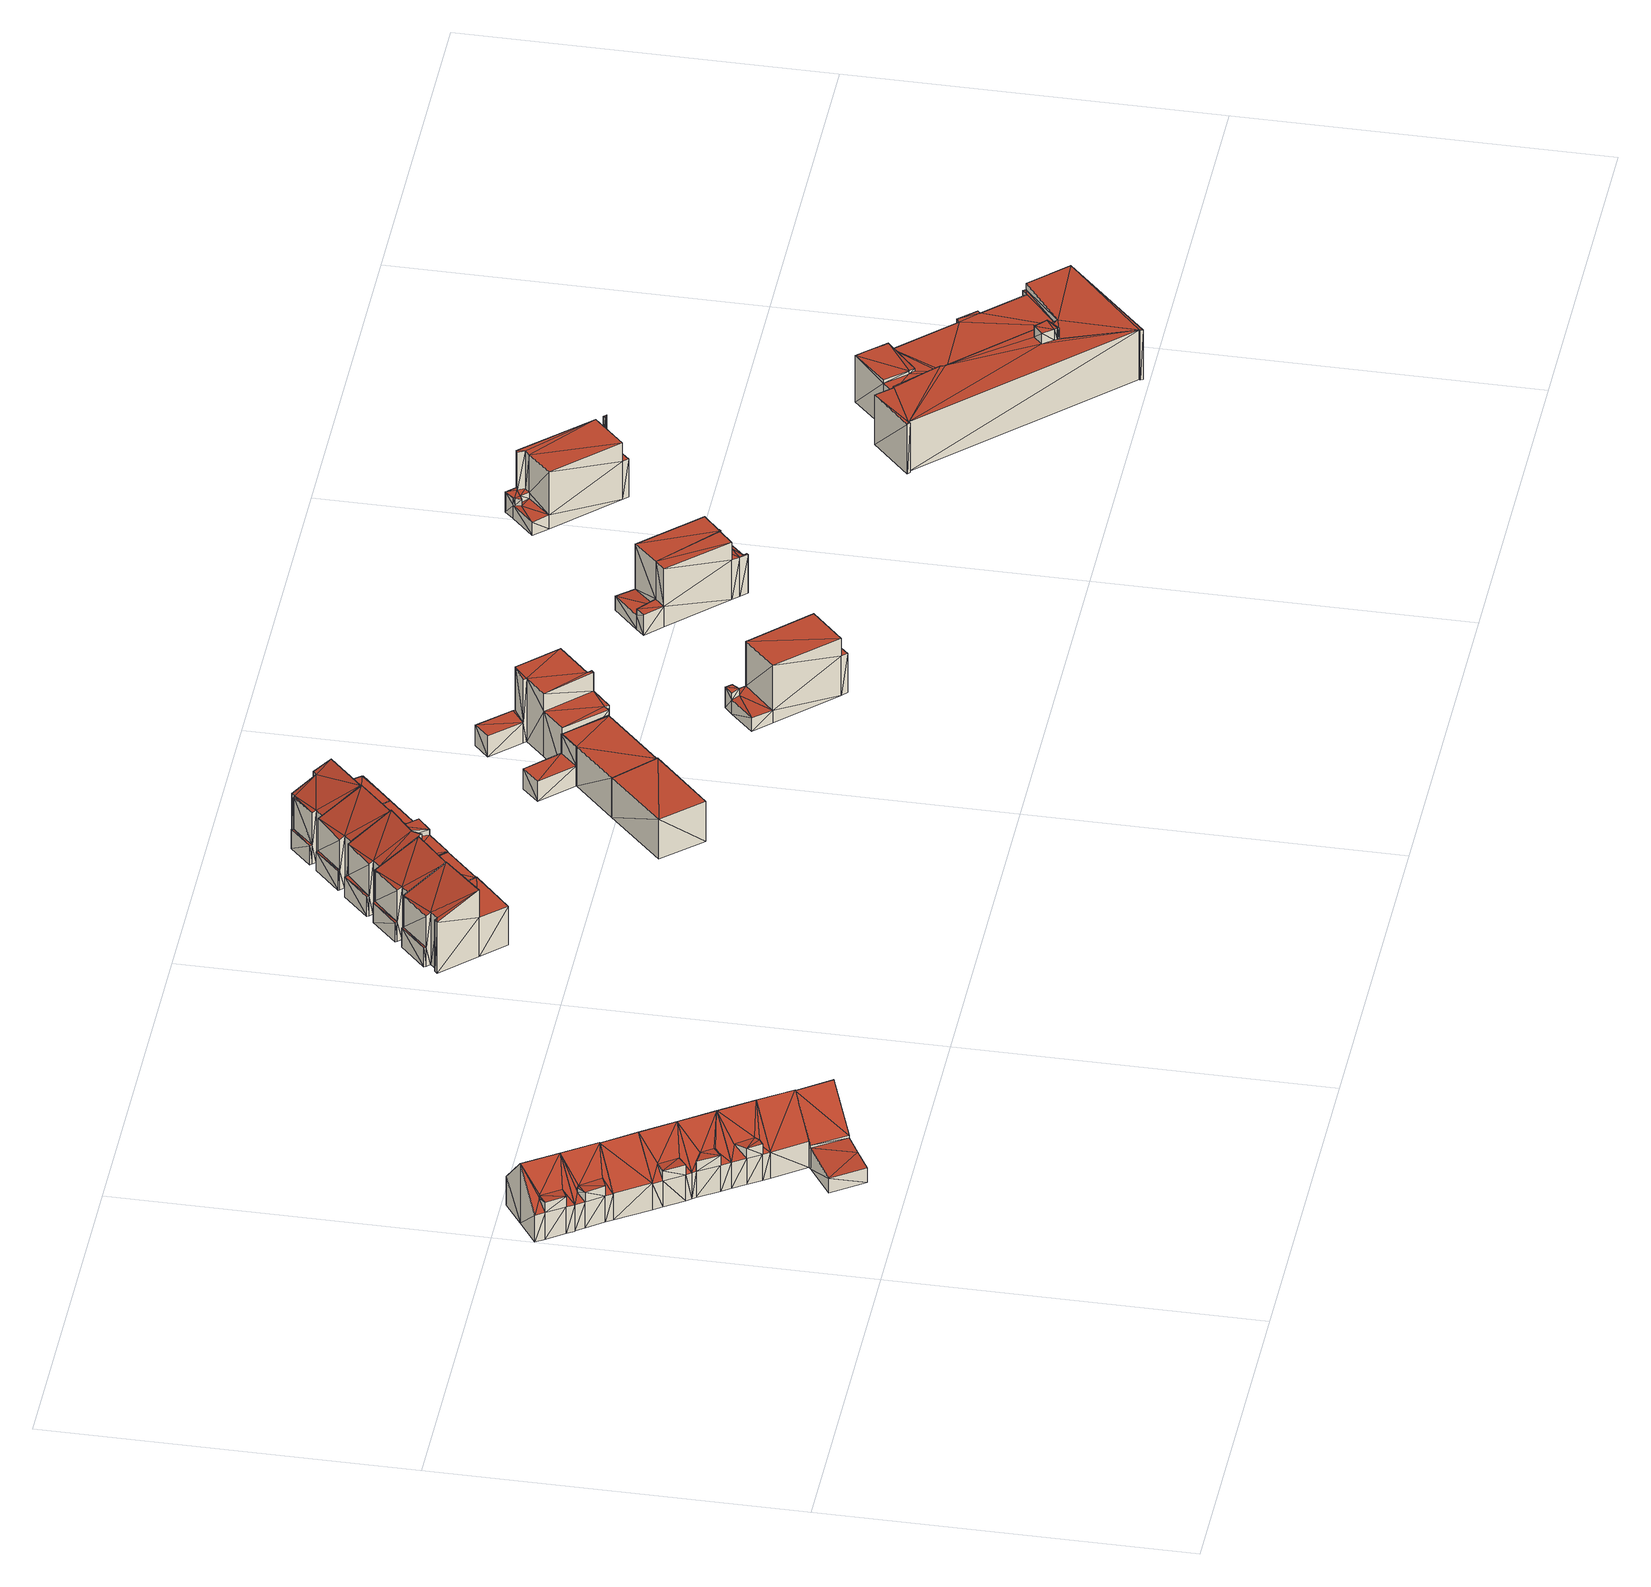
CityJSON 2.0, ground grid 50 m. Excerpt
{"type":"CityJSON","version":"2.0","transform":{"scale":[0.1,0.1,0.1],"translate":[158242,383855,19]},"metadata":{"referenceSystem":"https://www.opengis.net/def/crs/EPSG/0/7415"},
"CityObjects":{
"building1":{"type":"Building","attributes":{"oorspronkelijk_bouwjaar":1949,"status":"Pand in gebruik","geconstateerd":false,"h_maaiveld":19,"dak_type":"slanted","pw_datum":"2016-12-01","pw_actueel":"yes","pw_bron":"ahn3","reconstructie_methode":"tudelft3d-geoflow","versie_methode":"v21.03.1","kas_warenhuis":false,"ondergronds_type":"above ground","lod11_replace":false,"reconstruction_skipped":false,"obstacle_area (m^2)":"6.5994720458984375","available_area (m^2)":62.9,"has_solar_panel":"False"},"geometry":[{"type":"Solid","lod":"2.2","boundaries":[[[[0,1,2]],[[2,1,3]],[[4,5,3]],[[5,2,3]],[[6,7,5]],[[7,2,5]],[[8,2,7]],[[9,2,8]],[[10,11,12]],[[12,11,13]],[[7,13,8]],[[13,11,8]],[[14,0,2]],[[15,14,2]],[[16,1,14]],[[14,1,0]],[[17,9,11]],[[11,9,8]],[[18,16,19]],[[20,6,5]],[[21,20,5]],[[15,2,17]],[[17,2,9]],[[22,23,18]],[[18,23,16]],[[1,16,3]],[[16,23,3]],[[24,25,22]],[[22,25,23]],[[26,4,23]],[[23,4,3]],[[25,24,27]],[[12,13,28]],[[29,12,28]],[[11,10,30]],[[29,28,31]],[[13,7,20]],[[20,7,6]],[[21,5,26]],[[26,5,4]],[[19,27,18]],[[18,27,22]],[[22,27,24]],[[29,31,12]],[[12,30,10]],[[12,31,30]],[[21,26,25]],[[23,25,26]],[[15,27,19]],[[21,25,27]],[[14,19,16]],[[15,19,14]],[[21,27,15]],[[30,17,11]],[[21,30,31]],[[21,15,30]],[[30,15,17]],[[21,31,28]],[[21,28,20]],[[28,13,20]]]],"semantics":{"surfaces":[{"type":"GroundSurface"},{"type":"WallSurface"},{"type":"RoofSurface"}],"values":[[0,0,0,0,0,0,0,0,1,1,1,1,1,1,1,1,1,1,1,1,1,1,1,1,1,1,1,1,1,1,1,1,1,1,1,1,1,1,1,1,2,2,2,2,2,2,2,2,2,2,2,2,2,2,2,2,2,2,2,2]]}}]},
"building2":{"type":"Building","attributes":{"oorspronkelijk_bouwjaar":1949,"status":"Pand in gebruik","geconstateerd":false,"h_maaiveld":19.1,"dak_type":"slanted","pw_datum":"2016-12-01","pw_actueel":"yes","pw_bron":"ahn3","reconstructie_methode":"tudelft3d-geoflow","versie_methode":"v21.03.1","kas_warenhuis":false,"ondergronds_type":"above ground","lod11_replace":false,"reconstruction_skipped":false,"obstacle_area (m^2)":"5.835463523864746","available_area (m^2)":60.82,"has_solar_panel":"False"},"geometry":[{"type":"Solid","lod":"2.2","boundaries":[[[[32,33,34]],[[34,33,35]],[[36,37,35]],[[37,34,35]],[[38,39,37]],[[39,40,37]],[[40,34,37]],[[41,34,40]],[[42,41,43]],[[43,41,40]],[[17,38,37]],[[15,17,37]],[[44,45,46]],[[47,48,49]],[[49,48,50]],[[15,37,14]],[[14,37,36]],[[45,33,51]],[[51,33,32]],[[49,50,45]],[[44,49,45]],[[33,45,35]],[[45,50,35]],[[14,36,50]],[[50,36,35]],[[48,47,52]],[[53,43,54]],[[55,53,54]],[[39,54,40]],[[54,43,40]],[[51,32,34]],[[56,51,34]],[[54,39,17]],[[17,39,38]],[[55,54,57]],[[43,53,58]],[[56,34,42]],[[42,34,41]],[[56,15,52]],[[51,56,46]],[[48,15,14]],[[50,48,14]],[[52,15,48]],[[46,56,52]],[[45,51,46]],[[56,42,58]],[[15,56,57]],[[57,56,58]],[[58,42,43]],[[17,57,54]],[[15,57,17]],[[46,52,44]],[[44,52,49]],[[49,52,47]],[[58,53,57]],[[57,53,55]]]],"semantics":{"surfaces":[{"type":"GroundSurface"},{"type":"WallSurface"},{"type":"RoofSurface"}],"values":[[0,0,0,0,0,0,0,0,1,1,1,1,1,1,1,1,1,1,1,1,1,1,1,1,1,1,1,1,1,1,1,1,1,1,1,1,1,1,2,2,2,2,2,2,2,2,2,2,2,2,2,2,2,2,2,2]]}}]},
"building3":{"type":"Building","attributes":{"oorspronkelijk_bouwjaar":1949,"status":"Pand in gebruik","geconstateerd":false,"h_maaiveld":19.09,"dak_type":"slanted","pw_datum":"2016-12-01","pw_actueel":"yes","pw_bron":"ahn3","reconstructie_methode":"tudelft3d-geoflow","versie_methode":"v21.03.1","kas_warenhuis":false,"ondergronds_type":"above ground","lod11_replace":false,"reconstruction_skipped":false,"obstacle_area (m^2)":"2.729837417602539","available_area (m^2)":66.46,"has_solar_panel":"False"},"geometry":[{"type":"Solid","lod":"2.2","boundaries":[[[[59,32,34]],[[60,34,41]],[[61,59,34]],[[62,34,60]],[[61,34,62]],[[61,62,63]],[[64,32,65]],[[65,32,59]],[[66,60,42]],[[42,60,41]],[[67,68,69]],[[70,61,71]],[[71,61,63]],[[72,34,64]],[[64,34,32]],[[65,59,61]],[[70,65,61]],[[42,41,34]],[[72,42,34]],[[73,74,66]],[[75,73,66]],[[60,66,62]],[[66,74,62]],[[74,73,76]],[[71,63,74]],[[74,63,62]],[[75,66,68]],[[67,75,68]],[[70,72,65]],[[65,72,64]],[[75,67,69]],[[73,69,76]],[[73,75,69]],[[72,70,69]],[[74,76,71]],[[42,69,68]],[[71,76,70]],[[42,68,66]],[[72,69,42]],[[70,76,69]]]],"semantics":{"surfaces":[{"type":"GroundSurface"},{"type":"WallSurface"},{"type":"RoofSurface"}],"values":[[0,0,0,0,0,0,1,1,1,1,1,1,1,1,1,1,1,1,1,1,1,1,1,1,1,1,1,1,2,2,2,2,2,2,2,2,2,2,2,2]]}}]},
"building4":{"type":"Building","attributes":{"oorspronkelijk_bouwjaar":1949,"status":"Pand in gebruik","geconstateerd":false,"h_maaiveld":19.07,"dak_type":"slanted","pw_datum":"2016-12-01","pw_actueel":"yes","pw_bron":"ahn3","reconstructie_methode":"tudelft3d-geoflow","versie_methode":"v21.03.1","kas_warenhuis":false,"ondergronds_type":"above ground","lod11_replace":false,"reconstruction_skipped":false,"obstacle_area (m^2)":"5.9871110916137695","available_area (m^2)":62.33,"has_solar_panel":"False"},"geometry":[{"type":"Solid","lod":"2.2","boundaries":[[[[77,78,79]],[[61,80,59]],[[79,78,80]],[[79,80,61]],[[81,61,63]],[[79,61,81]],[[79,81,82]],[[79,82,83]],[[84,78,77]],[[85,84,77]],[[86,59,80]],[[87,86,80]],[[88,81,71]],[[71,81,63]],[[71,63,61]],[[70,71,61]],[[70,61,86]],[[86,61,59]],[[85,77,79]],[[89,85,79]],[[90,83,91]],[[91,83,82]],[[89,79,90]],[[90,79,83]],[[92,88,93]],[[94,92,93]],[[94,93,95]],[[95,93,91]],[[95,91,92]],[[92,91,88]],[[81,88,82]],[[88,91,82]],[[87,96,97]],[[96,87,84]],[[98,96,84]],[[78,87,80]],[[84,87,78]],[[98,84,99]],[[91,93,90]],[[89,93,70]],[[71,70,88]],[[70,93,88]],[[89,90,93]],[[92,94,95]],[[89,97,99]],[[87,97,86]],[[86,97,70]],[[85,99,84]],[[89,99,85]],[[70,97,89]],[[98,99,96]],[[96,99,97]]]],"semantics":{"surfaces":[{"type":"GroundSurface"},{"type":"WallSurface"},{"type":"RoofSurface"}],"values":[[0,0,0,0,0,0,0,0,1,1,1,1,1,1,1,1,1,1,1,1,1,1,1,1,1,1,1,1,1,1,1,1,1,1,1,1,1,1,2,2,2,2,2,2,2,2,2,2,2,2,2,2]]}}]},
"building5":{"type":"Building","attributes":{"oorspronkelijk_bouwjaar":1949,"status":"Pand in gebruik","geconstateerd":false,"h_maaiveld":19.09,"dak_type":"slanted","pw_datum":"2016-12-01","pw_actueel":"yes","pw_bron":"ahn3","reconstructie_methode":"tudelft3d-geoflow","versie_methode":"v21.03.1","kas_warenhuis":false,"ondergronds_type":"above ground","lod11_replace":false,"reconstruction_skipped":false,"obstacle_area (m^2)":"9.12391185760498","available_area (m^2)":60.1,"has_solar_panel":"False"},"geometry":[{"type":"Solid","lod":"2.2","boundaries":[[[[100,101,102]],[[79,103,77]],[[79,101,103]],[[102,101,79]],[[102,79,83]],[[102,83,104]],[[89,79,85]],[[85,79,77]],[[105,100,102]],[[106,105,102]],[[107,101,105]],[[105,101,100]],[[90,83,79]],[[89,90,79]],[[106,102,108]],[[108,102,104]],[[108,104,90]],[[90,104,83]],[[85,77,109]],[[109,77,103]],[[110,109,111]],[[111,109,107]],[[101,107,103]],[[107,109,103]],[[112,113,114]],[[109,110,115]],[[111,107,113]],[[112,111,113]],[[108,90,106]],[[106,90,89]],[[111,112,114]],[[110,111,115]],[[115,111,114]],[[113,105,106]],[[113,107,105]],[[113,106,114]],[[115,85,109]],[[106,89,115]],[[89,85,115]],[[106,115,114]]]],"semantics":{"surfaces":[{"type":"GroundSurface"},{"type":"WallSurface"},{"type":"RoofSurface"}],"values":[[0,0,0,0,0,0,1,1,1,1,1,1,1,1,1,1,1,1,1,1,1,1,1,1,1,1,1,1,2,2,2,2,2,2,2,2,2,2,2,2]]}}]},
"building6":{"type":"Building","attributes":{"oorspronkelijk_bouwjaar":1949,"status":"Pand in gebruik","geconstateerd":false,"h_maaiveld":19.11,"dak_type":"slanted","pw_datum":"2016-12-01","pw_actueel":"yes","pw_bron":"ahn3","reconstructie_methode":"tudelft3d-geoflow","versie_methode":"v21.03.1","kas_warenhuis":false,"ondergronds_type":"above ground","lod11_replace":false,"reconstruction_skipped":false,"obstacle_area (m^2)":"6.316720008850098","available_area (m^2)":62.94,"has_solar_panel":"False"},"geometry":[{"type":"Solid","lod":"2.2","boundaries":[[[[116,117,118]],[[102,119,100]],[[118,117,119]],[[118,119,102]],[[118,102,104]],[[118,104,120]],[[121,118,122]],[[122,118,120]],[[122,120,108]],[[108,120,104]],[[105,100,123]],[[123,100,119]],[[123,124,125]],[[106,102,105]],[[105,102,100]],[[126,117,127]],[[127,117,116]],[[128,129,130]],[[108,104,102]],[[106,108,102]],[[127,116,118]],[[121,127,118]],[[124,123,126]],[[131,124,126]],[[117,126,119]],[[126,123,119]],[[131,126,129]],[[128,131,129]],[[121,122,106]],[[106,122,108]],[[129,121,130]],[[126,127,129]],[[125,130,106]],[[125,106,105]],[[123,125,105]],[[130,121,106]],[[129,127,121]],[[131,128,124]],[[124,130,125]],[[124,128,130]]]],"semantics":{"surfaces":[{"type":"GroundSurface"},{"type":"WallSurface"},{"type":"RoofSurface"}],"values":[[0,0,0,0,0,0,1,1,1,1,1,1,1,1,1,1,1,1,1,1,1,1,1,1,1,1,1,1,2,2,2,2,2,2,2,2,2,2,2,2]]}}]},
"building7":{"type":"Building","attributes":{"oorspronkelijk_bouwjaar":1945,"status":"Pand in gebruik","geconstateerd":false,"h_maaiveld":19.15,"dak_type":"slanted","pw_datum":"2016-12-01","pw_actueel":"yes","pw_bron":"ahn3","reconstructie_methode":"tudelft3d-geoflow","versie_methode":"v21.03.1","kas_warenhuis":false,"ondergronds_type":"above ground","lod11_replace":false,"reconstruction_skipped":false,"obstacle_area (m^2)":"12.104899406433105","available_area (m^2)":92.22,"has_solar_panel":"False"},"geometry":[{"type":"Solid","lod":"2.2","boundaries":[[[[132,133,134]],[[132,135,133]],[[132,134,136]],[[134,137,136]],[[138,139,140]],[[137,139,138]],[[137,138,136]],[[141,135,132]],[[142,141,132]],[[143,139,137]],[[144,143,137]],[[145,138,146]],[[146,138,140]],[[144,137,147]],[[147,137,148]],[[148,137,134]],[[146,140,143]],[[143,140,139]],[[149,133,135]],[[141,149,135]],[[150,151,138]],[[145,150,138]],[[138,151,136]],[[142,132,136]],[[151,142,136]],[[147,148,151]],[[150,147,151]],[[148,134,149]],[[149,134,133]],[[151,148,142]],[[142,149,141]],[[142,148,149]],[[146,143,144]],[[145,146,144]],[[145,144,150]],[[150,144,147]]]],"semantics":{"surfaces":[{"type":"GroundSurface"},{"type":"WallSurface"},{"type":"RoofSurface"}],"values":[[0,0,0,0,0,0,0,1,1,1,1,1,1,1,1,1,1,1,1,1,1,1,1,1,1,1,1,1,1,2,2,2,2,2,2,2]]}}]},
"building8":{"type":"Building","attributes":{"oorspronkelijk_bouwjaar":1949,"status":"Pand in gebruik","geconstateerd":false,"h_maaiveld":19.13,"dak_type":"slanted","pw_datum":"2016-12-01","pw_actueel":"yes","pw_bron":"ahn3","reconstructie_methode":"tudelft3d-geoflow","versie_methode":"v21.03.1","kas_warenhuis":false,"ondergronds_type":"above ground","lod11_replace":false,"reconstruction_skipped":false,"obstacle_area (m^2)":"4.441909313201904","available_area (m^2)":67.09,"has_solar_panel":"False"},"geometry":[{"type":"Solid","lod":"2.2","boundaries":[[[[118,120,139]],[[116,118,137]],[[137,118,139]],[[116,137,152]],[[153,137,143]],[[143,137,139]],[[127,116,152]],[[154,127,152]],[[143,139,120]],[[122,143,120]],[[121,118,127]],[[127,118,116]],[[154,152,137]],[[153,154,137]],[[122,120,118]],[[121,122,118]],[[154,153,127]],[[127,153,121]],[[143,122,153]],[[153,122,121]]]],"semantics":{"surfaces":[{"type":"GroundSurface"},{"type":"WallSurface"},{"type":"RoofSurface"}],"values":[[0,0,0,0,1,1,1,1,1,1,1,1,1,1,1,1,2,2,2,2]]}}]},
"building9":{"type":"Building","attributes":{"oorspronkelijk_bouwjaar":2009,"status":"Pand in gebruik","geconstateerd":false,"h_maaiveld":19.17,"dak_type":"slanted","pw_datum":"2016-12-01","pw_actueel":"yes","pw_bron":"ahn3","reconstructie_methode":"tudelft3d-geoflow","versie_methode":"v21.03.1","kas_warenhuis":false,"ondergronds_type":"above ground","lod11_replace":false,"reconstruction_skipped":false,"obstacle_area (m^2)":"14.635159492492676","available_area (m^2)":68.86,"has_solar_panel":"False"},"geometry":[{"type":"Solid","lod":"2.2","boundaries":[[[[155,156,157]],[[158,156,159]],[[160,159,161]],[[162,163,158]],[[159,156,161]],[[164,163,162]],[[165,163,164]],[[163,166,158]],[[157,156,166]],[[166,156,158]],[[167,168,169]],[[169,168,158]],[[158,168,162]],[[169,158,170]],[[170,158,159]],[[170,159,171]],[[171,159,160]],[[172,156,173]],[[173,156,155]],[[174,157,166]],[[175,174,166]],[[176,165,164]],[[177,176,164]],[[173,155,157]],[[174,173,157]],[[177,164,162]],[[168,177,162]],[[172,161,156]],[[178,179,172]],[[172,179,161]],[[180,175,181]],[[181,175,182]],[[163,182,166]],[[182,175,166]],[[178,172,180]],[[180,172,175]],[[171,160,179]],[[179,160,161]],[[181,182,167]],[[167,182,168]],[[182,163,176]],[[176,163,165]],[[173,174,172]],[[172,174,175]],[[178,180,169]],[[179,178,170]],[[167,169,181]],[[169,180,181]],[[179,170,171]],[[170,178,169]],[[182,176,177]],[[168,182,177]]]],"semantics":{"surfaces":[{"type":"GroundSurface"},{"type":"WallSurface"},{"type":"RoofSurface"}],"values":[[0,0,0,0,0,0,0,0,0,0,1,1,1,1,1,1,1,1,1,1,1,1,1,1,1,1,1,1,1,1,1,1,1,1,1,1,1,1,1,1,1,1,2,2,2,2,2,2,2,2,2,2]]}}]},
"building10":{"type":"Building","attributes":{"oorspronkelijk_bouwjaar":2009,"status":"Pand in gebruik","geconstateerd":false,"h_maaiveld":19.06,"dak_type":"slanted","pw_datum":"2016-12-01","pw_actueel":"yes","pw_bron":"ahn3","reconstructie_methode":"tudelft3d-geoflow","versie_methode":"v21.03.1","kas_warenhuis":false,"ondergronds_type":"above ground","lod11_replace":false,"reconstruction_skipped":false,"obstacle_area (m^2)":"25.309839248657227","available_area (m^2)":50.65,"has_solar_panel":"False"},"geometry":[{"type":"Solid","lod":"2.2","boundaries":[[[[183,184,185]],[[186,187,188]],[[189,187,185]],[[184,189,185]],[[189,190,187]],[[190,188,187]],[[191,192,190]],[[192,188,190]],[[193,194,195]],[[195,194,187]],[[187,194,185]],[[196,183,185]],[[194,196,185]],[[197,189,198]],[[198,189,184]],[[199,191,190]],[[200,199,190]],[[175,188,201]],[[201,188,192]],[[175,186,188]],[[202,203,175]],[[175,203,186]],[[204,200,205]],[[205,200,197]],[[189,197,190]],[[197,200,190]],[[195,187,203]],[[203,187,186]],[[201,192,191]],[[199,201,191]],[[198,184,196]],[[196,184,183]],[[205,197,193]],[[193,197,194]],[[202,175,200]],[[204,202,200]],[[201,199,200]],[[175,201,200]],[[194,197,198]],[[196,194,198]],[[202,204,195]],[[203,202,195]],[[193,195,205]],[[195,204,205]]]],"semantics":{"surfaces":[{"type":"GroundSurface"},{"type":"WallSurface"},{"type":"RoofSurface"}],"values":[[0,0,0,0,0,0,0,0,1,1,1,1,1,1,1,1,1,1,1,1,1,1,1,1,1,1,1,1,1,1,1,1,1,1,1,1,2,2,2,2,2,2,2,2]]}}]},
"building11":{"type":"Building","attributes":{"oorspronkelijk_bouwjaar":2009,"status":"Pand in gebruik","geconstateerd":false,"h_maaiveld":19.07,"dak_type":"slanted","pw_datum":"2016-12-01","pw_actueel":"yes","pw_bron":"ahn3","reconstructie_methode":"tudelft3d-geoflow","versie_methode":"v21.03.1","kas_warenhuis":false,"ondergronds_type":"above ground","lod11_replace":false,"reconstruction_skipped":false,"obstacle_area (m^2)":"18.779197692871094","available_area (m^2)":57.18,"has_solar_panel":"False"},"geometry":[{"type":"Solid","lod":"2.2","boundaries":[[[[206,207,208]],[[209,210,211]],[[207,210,208]],[[206,208,212]],[[207,213,210]],[[213,211,210]],[[214,211,213]],[[215,216,214]],[[216,211,214]],[[191,211,216]],[[217,218,219]],[[219,218,210]],[[210,218,208]],[[220,211,221]],[[221,211,191]],[[222,206,212]],[[223,222,212]],[[224,225,226]],[[226,225,215]],[[215,225,216]],[[227,215,214]],[[228,226,227]],[[227,226,215]],[[220,209,211]],[[229,230,220]],[[220,230,209]],[[231,232,233]],[[233,232,234]],[[207,234,213]],[[234,232,213]],[[229,220,235]],[[235,220,236]],[[221,191,225]],[[225,191,216]],[[219,210,230]],[[230,210,209]],[[235,236,232]],[[231,235,232]],[[237,238,224]],[[224,238,225]],[[223,212,208]],[[218,223,208]],[[233,234,217]],[[217,234,218]],[[234,207,222]],[[222,207,206]],[[228,227,237]],[[237,227,238]],[[227,214,213]],[[232,227,213]],[[236,220,221]],[[232,236,238]],[[225,236,221]],[[232,238,227]],[[238,236,225]],[[226,228,224]],[[224,228,237]],[[229,235,230]],[[233,219,231]],[[233,217,219]],[[219,230,235]],[[231,219,235]],[[218,234,222]],[[223,218,222]]]],"semantics":{"surfaces":[{"type":"GroundSurface"},{"type":"WallSurface"},{"type":"RoofSurface"}],"values":[[0,0,0,0,0,0,0,0,0,0,1,1,1,1,1,1,1,1,1,1,1,1,1,1,1,1,1,1,1,1,1,1,1,1,1,1,1,1,1,1,1,1,1,1,1,1,1,1,1,1,2,2,2,2,2,2,2,2,2,2,2,2,2,2]]}}]},
"building12":{"type":"Building","attributes":{"oorspronkelijk_bouwjaar":2009,"status":"Pand in gebruik","geconstateerd":false,"h_maaiveld":19.16,"dak_type":"slanted","pw_datum":"2016-12-01","pw_actueel":"yes","pw_bron":"ahn3","reconstructie_methode":"tudelft3d-geoflow","versie_methode":"v21.03.1","kas_warenhuis":false,"ondergronds_type":"above ground","lod11_replace":false,"reconstruction_skipped":false,"obstacle_area (m^2)":"20.30919647216797","available_area (m^2)":55.58,"has_solar_panel":"False"},"geometry":[{"type":"Solid","lod":"2.2","boundaries":[[[[239,240,241]],[[242,243,244]],[[240,243,241]],[[239,241,245]],[[240,246,243]],[[246,244,243]],[[247,248,246]],[[248,244,246]],[[249,250,251]],[[251,250,243]],[[243,250,241]],[[251,243,252]],[[252,243,242]],[[253,245,241]],[[250,253,241]],[[254,244,255]],[[255,244,248]],[[256,247,246]],[[257,256,246]],[[258,239,245]],[[253,258,245]],[[259,240,258]],[[258,240,239]],[[260,259,249]],[[249,259,250]],[[255,248,247]],[[256,255,247]],[[254,242,244]],[[261,252,254]],[[254,252,242]],[[261,254,257]],[[262,261,257]],[[262,257,260]],[[260,257,259]],[[240,259,246]],[[259,257,246]],[[255,256,257]],[[254,255,257]],[[250,259,258]],[[253,250,258]],[[261,262,251]],[[252,261,251]],[[249,251,260]],[[251,262,260]]]],"semantics":{"surfaces":[{"type":"GroundSurface"},{"type":"WallSurface"},{"type":"RoofSurface"}],"values":[[0,0,0,0,0,0,0,0,1,1,1,1,1,1,1,1,1,1,1,1,1,1,1,1,1,1,1,1,1,1,1,1,1,1,1,1,2,2,2,2,2,2,2,2]]}}]},
"building13":{"type":"Building","attributes":{"oorspronkelijk_bouwjaar":2009,"status":"Pand in gebruik","geconstateerd":false,"h_maaiveld":19.14,"dak_type":"multiple horizontal","pw_datum":"2016-12-01","pw_actueel":"yes","pw_bron":"ahn3","reconstructie_methode":"tudelft3d-geoflow","versie_methode":"v21.03.1","kas_warenhuis":false,"ondergronds_type":"above ground","lod11_replace":false,"reconstruction_skipped":false,"obstacle_area (m^2)":"17.016345977783203","available_area (m^2)":58.44,"has_solar_panel":"False"},"geometry":[{"type":"Solid","lod":"2.2","boundaries":[[[[263,264,265]],[[265,264,266]],[[267,263,268]],[[268,263,265]],[[269,266,264]],[[270,269,264]],[[268,265,266]],[[269,268,266]],[[270,264,267]],[[267,264,263]],[[270,267,268]],[[269,270,268]]]],"semantics":{"surfaces":[{"type":"GroundSurface"},{"type":"WallSurface"},{"type":"RoofSurface"}],"values":[[0,0,1,1,1,1,1,1,1,1,2,2]]}}]},
"building14":{"type":"Building","attributes":{"oorspronkelijk_bouwjaar":2009,"status":"Pand in gebruik","geconstateerd":false,"h_maaiveld":19.21,"dak_type":"slanted","pw_datum":"2016-12-01","pw_actueel":"yes","pw_bron":"ahn3","reconstructie_methode":"tudelft3d-geoflow","versie_methode":"v21.03.1","kas_warenhuis":false,"ondergronds_type":"above ground","lod11_replace":false,"reconstruction_skipped":false,"obstacle_area (m^2)":"22.063344955444336","available_area (m^2)":66.34,"has_solar_panel":"False"},"geometry":[{"type":"Solid","lod":"2.2","boundaries":[[[[271,272,273]],[[274,275,276]],[[277,278,279]],[[273,280,281]],[[271,273,281]],[[281,280,275]],[[280,282,275]],[[283,282,280]],[[282,276,275]],[[284,278,277]],[[277,279,282]],[[279,285,282]],[[285,276,282]],[[286,247,285]],[[247,276,285]],[[287,286,285]],[[288,287,285]],[[289,285,279]],[[290,288,289]],[[289,288,285]],[[291,280,292]],[[293,291,292]],[[292,280,273]],[[294,272,295]],[[295,272,271]],[[296,297,298]],[[298,297,275]],[[275,297,281]],[[299,274,276]],[[300,301,299]],[[299,301,274]],[[298,275,301]],[[301,275,274]],[[302,283,280]],[[291,302,280]],[[303,282,302]],[[302,282,283]],[[304,305,303]],[[303,305,282]],[[282,305,277]],[[306,284,277]],[[305,306,277]],[[289,279,278]],[[307,289,278]],[[307,278,284]],[[306,307,284]],[[299,276,256]],[[256,276,247]],[[308,309,304]],[[304,309,305]],[[305,309,310]],[[295,271,281]],[[297,295,281]],[[292,273,294]],[[294,273,272]],[[293,292,297]],[[296,293,297]],[[300,299,309]],[[308,300,309]],[[256,247,286]],[[287,256,286]],[[290,289,310]],[[309,290,310]],[[303,308,304]],[[291,303,302]],[[303,300,308]],[[296,298,291]],[[296,291,293]],[[301,300,298]],[[298,300,303]],[[291,298,303]],[[290,309,288]],[[288,299,256]],[[288,309,299]],[[288,256,287]],[[310,306,305]],[[289,307,310]],[[310,307,306]],[[297,292,295]],[[295,292,294]]]],"semantics":{"surfaces":[{"type":"GroundSurface"},{"type":"WallSurface"},{"type":"RoofSurface"}],"values":[[0,0,0,0,0,0,0,0,0,0,0,0,0,0,0,1,1,1,1,1,1,1,1,1,1,1,1,1,1,1,1,1,1,1,1,1,1,1,1,1,1,1,1,1,1,1,1,1,1,1,1,1,1,1,1,1,1,1,1,1,1,1,1,2,2,2,2,2,2,2,2,2,2,2,2,2,2,2,2,2]]}}]},
"building15":{"type":"Building","attributes":{"oorspronkelijk_bouwjaar":2009,"status":"Pand in gebruik","geconstateerd":false,"h_maaiveld":19.12,"dak_type":"multiple horizontal","pw_datum":"2016-12-01","pw_actueel":"yes","pw_bron":"ahn3","reconstructie_methode":"tudelft3d-geoflow","versie_methode":"v21.03.1","kas_warenhuis":false,"ondergronds_type":"above ground","lod11_replace":false,"reconstruction_skipped":false,"obstacle_area (m^2)":"10.491296768188477","available_area (m^2)":89.83,"has_solar_panel":"False"},"geometry":[{"type":"Solid","lod":"2.2","boundaries":[[[[311,264,312]],[[311,312,263]],[[313,314,315]],[[311,263,314]],[[313,316,317]],[[318,319,320]],[[319,315,320]],[[313,315,319]],[[313,317,321]],[[322,323,324]],[[325,311,326]],[[313,321,314]],[[321,324,314]],[[322,324,321]],[[326,311,314]],[[324,326,314]],[[325,327,311]],[[328,311,329]],[[329,311,327]],[[329,327,330]],[[330,327,325]],[[330,325,326]],[[331,330,326]],[[331,326,332]],[[332,326,324]],[[332,324,333]],[[333,324,323]],[[333,323,334]],[[334,323,322]],[[334,322,321]],[[335,334,321]],[[335,321,336]],[[336,321,317]],[[337,313,338]],[[339,337,338]],[[338,313,319]],[[340,341,342]],[[342,341,314]],[[314,341,315]],[[343,312,344]],[[344,312,264]],[[345,318,320]],[[346,345,320]],[[342,314,267]],[[267,314,263]],[[344,264,328]],[[328,264,311]],[[343,263,312]],[[347,267,343]],[[343,267,263]],[[347,343,348]],[[348,343,336]],[[349,316,337]],[[337,316,313]],[[346,320,341]],[[341,320,315]],[[338,319,318]],[[345,338,318]],[[339,338,341]],[[340,339,341]],[[348,336,349]],[[349,336,316]],[[316,336,317]],[[331,343,328]],[[330,328,329]],[[328,343,344]],[[332,336,331]],[[334,332,333]],[[331,336,343]],[[330,331,328]],[[332,335,336]],[[335,332,334]],[[338,345,346]],[[341,338,346]],[[347,348,342]],[[337,348,349]],[[337,340,342]],[[339,340,337]],[[342,267,347]],[[342,348,337]]]],"semantics":{"surfaces":[{"type":"GroundSurface"},{"type":"WallSurface"},{"type":"RoofSurface"}],"values":[[0,0,0,0,0,0,0,0,0,0,0,0,0,0,0,0,0,1,1,1,1,1,1,1,1,1,1,1,1,1,1,1,1,1,1,1,1,1,1,1,1,1,1,1,1,1,1,1,1,1,1,1,1,1,1,1,1,1,1,1,1,1,1,2,2,2,2,2,2,2,2,2,2,2,2,2,2,2,2,2]]}}]},
"building16":{"type":"Building","attributes":{"oorspronkelijk_bouwjaar":2009,"status":"Pand in gebruik","geconstateerd":false,"h_maaiveld":19.12,"dak_type":"multiple horizontal","pw_datum":"2016-12-01","pw_actueel":"yes","pw_bron":"ahn3","reconstructie_methode":"tudelft3d-geoflow","versie_methode":"v21.03.1","kas_warenhuis":false,"ondergronds_type":"above ground","lod11_replace":false,"reconstruction_skipped":false,"obstacle_area (m^2)":"27.160869598388672","available_area (m^2)":69.81,"has_solar_panel":"False"},"geometry":[{"type":"Solid","lod":"2.2","boundaries":[[[[350,351,352]],[[353,354,355]],[[352,351,354]],[[356,357,358]],[[353,355,359]],[[352,354,353]],[[360,356,358]],[[357,361,358]],[[356,313,362]],[[316,313,356]],[[356,362,357]],[[353,359,357]],[[362,353,357]],[[363,364,365]],[[365,364,353]],[[353,364,352]],[[366,360,367]],[[367,360,358]],[[368,361,369]],[[369,361,357]],[[369,357,359]],[[370,369,359]],[[371,367,368]],[[368,367,361]],[[361,367,358]],[[372,313,373]],[[373,313,316]],[[374,375,367]],[[371,374,367]],[[376,350,364]],[[364,350,352]],[[377,355,354]],[[378,377,354]],[[379,356,366]],[[366,356,360]],[[370,359,377]],[[380,370,377]],[[377,359,355]],[[381,351,350]],[[376,381,350]],[[378,354,351]],[[381,378,351]],[[375,362,313]],[[372,375,313]],[[380,377,364]],[[363,380,364]],[[373,316,379]],[[379,316,356]],[[365,353,375]],[[374,365,375]],[[375,353,362]],[[369,371,368]],[[365,369,370]],[[365,374,369]],[[369,374,371]],[[365,370,380]],[[365,380,363]],[[364,377,378]],[[376,364,381]],[[381,364,378]],[[372,373,379]],[[367,379,366]],[[375,372,379]],[[375,379,367]]]],"semantics":{"surfaces":[{"type":"GroundSurface"},{"type":"WallSurface"},{"type":"RoofSurface"}],"values":[[0,0,0,0,0,0,0,0,0,0,0,0,0,1,1,1,1,1,1,1,1,1,1,1,1,1,1,1,1,1,1,1,1,1,1,1,1,1,1,1,1,1,1,1,1,1,1,1,1,1,1,2,2,2,2,2,2,2,2,2,2,2,2,2]]}}]},
"building17":{"type":"Building","attributes":{"oorspronkelijk_bouwjaar":2010,"status":"Pand in gebruik","geconstateerd":false,"h_maaiveld":19.12,"dak_type":"multiple horizontal","pw_datum":"2016-12-01","pw_actueel":"yes","pw_bron":"ahn3","reconstructie_methode":"tudelft3d-geoflow","versie_methode":"v21.03.1","kas_warenhuis":false,"ondergronds_type":"above ground","lod11_replace":false,"reconstruction_skipped":false,"obstacle_area (m^2)":"9.915580749511719","available_area (m^2)":80.82,"has_solar_panel":"False"},"geometry":[{"type":"Solid","lod":"2.2","boundaries":[[[[382,383,384]],[[385,383,386]],[[386,383,387]],[[384,383,385]],[[388,385,389]],[[390,391,392]],[[393,394,391]],[[388,389,394]],[[391,389,392]],[[384,385,388]],[[394,389,391]],[[388,394,395]],[[396,393,397]],[[397,393,391]],[[398,399,400]],[[400,399,401]],[[385,401,389]],[[401,399,389]],[[401,385,386]],[[402,401,386]],[[403,402,404]],[[404,402,387]],[[387,402,386]],[[405,388,406]],[[406,388,395]],[[406,395,407]],[[407,395,394]],[[407,394,396]],[[396,394,393]],[[397,391,408]],[[408,391,390]],[[409,392,389]],[[399,409,389]],[[408,390,409]],[[409,390,392]],[[410,382,411]],[[411,382,384]],[[412,413,414]],[[414,413,415]],[[413,383,410]],[[410,383,382]],[[416,411,405]],[[417,416,405]],[[388,411,384]],[[405,411,388]],[[404,387,413]],[[412,404,413]],[[413,387,383]],[[400,401,416]],[[416,401,411]],[[417,405,398]],[[398,405,399]],[[414,415,402]],[[403,414,402]],[[399,405,407]],[[406,407,405]],[[399,407,397]],[[397,407,396]],[[409,397,408]],[[399,397,409]],[[416,417,400]],[[400,417,398]],[[415,401,402]],[[410,415,413]],[[410,411,415]],[[415,411,401]],[[414,403,404]],[[412,414,404]]]],"semantics":{"surfaces":[{"type":"GroundSurface"},{"type":"WallSurface"},{"type":"RoofSurface"}],"values":[[0,0,0,0,0,0,0,0,0,0,0,0,1,1,1,1,1,1,1,1,1,1,1,1,1,1,1,1,1,1,1,1,1,1,1,1,1,1,1,1,1,1,1,1,1,1,1,1,1,1,1,1,1,1,2,2,2,2,2,2,2,2,2,2,2,2,2,2]]}}]},
"building18":{"type":"Building","attributes":{"oorspronkelijk_bouwjaar":2010,"status":"Pand in gebruik","geconstateerd":false,"h_maaiveld":19.12,"dak_type":"multiple horizontal","pw_datum":"2016-12-01","pw_actueel":"yes","pw_bron":"ahn3","reconstructie_methode":"tudelft3d-geoflow","versie_methode":"v21.03.1","kas_warenhuis":false,"ondergronds_type":"above ground","lod11_replace":false,"reconstruction_skipped":false,"obstacle_area (m^2)":"9.366157531738281","available_area (m^2)":88.43,"has_solar_panel":"False"},"geometry":[{"type":"Solid","lod":"2.2","boundaries":[[[[418,419,420]],[[421,418,420]],[[419,422,420]],[[418,423,419]],[[422,419,424]],[[425,424,426]],[[424,427,426]],[[426,428,429]],[[427,428,426]],[[422,424,425]],[[425,430,431]],[[422,425,432]],[[432,425,431]],[[432,431,433]],[[431,434,433]],[[435,433,436]],[[436,433,434]],[[436,434,431]],[[437,436,431]],[[438,426,439]],[[439,426,429]],[[439,429,440]],[[440,429,428]],[[441,427,424]],[[442,441,424]],[[440,428,427]],[[441,440,427]],[[443,444,445]],[[445,444,421]],[[421,444,418]],[[446,447,448]],[[449,450,446]],[[446,450,447]],[[451,452,453]],[[453,452,442]],[[454,423,418]],[[444,454,418]],[[455,425,438]],[[438,425,426]],[[437,431,456]],[[456,431,430]],[[447,419,423]],[[454,447,423]],[[457,458,459]],[[459,458,460]],[[459,460,451]],[[451,460,452]],[[453,442,450]],[[450,442,447]],[[419,447,424]],[[447,442,424]],[[446,448,444]],[[443,446,444]],[[461,432,435]],[[435,432,433]],[[456,430,425]],[[455,456,425]],[[445,421,462]],[[462,421,420]],[[463,422,461]],[[461,422,432]],[[464,463,457]],[[457,463,458]],[[465,462,463]],[[464,465,463]],[[422,462,420]],[[463,462,422]],[[449,446,462]],[[465,449,462]],[[446,443,462]],[[462,443,445]],[[441,442,438]],[[456,455,437]],[[452,455,438]],[[437,435,436]],[[440,438,439]],[[441,438,440]],[[442,452,438]],[[452,460,455]],[[460,458,455]],[[458,463,461]],[[458,461,455]],[[461,437,455]],[[435,437,461]],[[451,450,449]],[[451,453,450]],[[451,449,457]],[[449,465,464]],[[449,464,457]],[[451,457,459]],[[444,448,454]],[[454,448,447]]]],"semantics":{"surfaces":[{"type":"GroundSurface"},{"type":"WallSurface"},{"type":"RoofSurface"}],"values":[[0,0,0,0,0,0,0,0,0,0,0,0,0,0,0,1,1,1,1,1,1,1,1,1,1,1,1,1,1,1,1,1,1,1,1,1,1,1,1,1,1,1,1,1,1,1,1,1,1,1,1,1,1,1,1,1,1,1,1,1,1,1,1,1,1,1,1,1,1,2,2,2,2,2,2,2,2,2,2,2,2,2,2,2,2,2,2,2,2,2,2,2]]}}]},
"building19":{"type":"Building","attributes":{"oorspronkelijk_bouwjaar":2010,"status":"Pand in gebruik","geconstateerd":false,"h_maaiveld":19.15,"dak_type":"multiple horizontal","pw_datum":"2016-12-01","pw_actueel":"yes","pw_bron":"ahn3","reconstructie_methode":"tudelft3d-geoflow","versie_methode":"v21.03.1","kas_warenhuis":false,"ondergronds_type":"above ground","lod11_replace":false,"reconstruction_skipped":false,"obstacle_area (m^2)":"10.371376037597656","available_area (m^2)":80.19,"has_solar_panel":"False"},"geometry":[{"type":"Solid","lod":"2.2","boundaries":[[[[466,467,468]],[[469,470,471]],[[472,470,473]],[[472,471,470]],[[474,471,472]],[[475,467,466]],[[468,476,474]],[[466,468,474]],[[476,477,478]],[[478,479,474]],[[476,478,474]],[[479,471,474]],[[480,479,478]],[[481,478,482]],[[482,478,477]],[[483,475,466]],[[484,485,483]],[[483,485,475]],[[486,487,488]],[[489,486,488]],[[479,487,471]],[[488,487,479]],[[488,479,490]],[[490,479,480]],[[483,466,474]],[[491,483,474]],[[490,480,478]],[[481,490,478]],[[492,472,493]],[[493,472,473]],[[494,469,471]],[[487,494,471]],[[495,470,469]],[[494,495,469]],[[496,497,498]],[[499,496,498]],[[500,492,501]],[[501,492,502]],[[503,495,504]],[[505,503,504]],[[506,491,500]],[[500,491,492]],[[472,492,474]],[[492,491,474]],[[484,483,507]],[[507,483,508]],[[509,510,511]],[[511,510,468]],[[468,510,476]],[[507,508,509]],[[509,508,510]],[[512,513,486]],[[486,513,487]],[[487,513,514]],[[499,498,514]],[[513,499,514]],[[501,502,515]],[[515,502,516]],[[515,516,512]],[[512,516,513]],[[505,504,496]],[[496,504,497]],[[493,473,495]],[[503,493,495]],[[495,473,470]],[[482,477,476]],[[510,482,476]],[[511,468,517]],[[517,468,467]],[[517,467,485]],[[485,467,475]],[[489,488,491]],[[506,489,491]],[[481,488,490]],[[510,508,482]],[[481,491,488]],[[483,491,508]],[[508,491,481]],[[482,508,481]],[[489,512,486]],[[515,506,500]],[[489,506,512]],[[506,515,512]],[[500,501,515]],[[497,514,498]],[[494,487,497]],[[497,487,514]],[[495,497,504]],[[494,497,495]],[[505,496,499]],[[502,499,516]],[[505,499,502]],[[499,513,516]],[[493,505,502]],[[493,502,492]],[[503,505,493]],[[511,517,484]],[[484,517,485]],[[511,507,509]],[[511,484,507]]]],"semantics":{"surfaces":[{"type":"GroundSurface"},{"type":"WallSurface"},{"type":"RoofSurface"}],"values":[[0,0,0,0,0,0,0,0,0,0,0,0,0,1,1,1,1,1,1,1,1,1,1,1,1,1,1,1,1,1,1,1,1,1,1,1,1,1,1,1,1,1,1,1,1,1,1,1,1,1,1,1,1,1,1,1,1,1,1,1,1,1,1,1,1,1,1,1,1,1,1,1,1,2,2,2,2,2,2,2,2,2,2,2,2,2,2,2,2,2,2,2,2,2,2,2,2,2,2,2]]}}]},
"building20":{"type":"Building","attributes":{"oorspronkelijk_bouwjaar":1957,"status":"Pand in gebruik","geconstateerd":false,"h_maaiveld":19.1,"dak_type":"multiple horizontal","pw_datum":"2016-12-01","pw_actueel":"yes","pw_bron":"ahn3","reconstructie_methode":"tudelft3d-geoflow","versie_methode":"v21.03.1","kas_warenhuis":false,"ondergronds_type":"above ground","lod11_replace":false,"reconstruction_skipped":false,"obstacle_area (m^2)":"58.20946502685547","available_area (m^2)":479.49,"has_solar_panel":"False"},"geometry":[{"type":"Solid","lod":"2.2","boundaries":[[[[518,519,520]],[[520,521,522]],[[520,519,521]],[[520,522,523]],[[524,522,525]],[[525,526,527]],[[525,527,528]],[[529,524,530]],[[531,532,533]],[[531,523,524]],[[524,525,528]],[[530,524,528]],[[534,531,533]],[[531,535,523]],[[536,537,538]],[[539,540,541]],[[535,531,534]],[[538,539,541]],[[537,539,538]],[[536,538,535]],[[523,522,524]],[[538,523,535]],[[542,543,544]],[[544,543,523]],[[523,543,520]],[[545,538,546]],[[546,538,541]],[[547,548,549]],[[549,548,535]],[[535,548,536]],[[550,533,551]],[[551,533,532]],[[551,532,552]],[[552,532,531]],[[553,524,554]],[[554,524,529]],[[554,529,555]],[[555,529,530]],[[556,527,557]],[[557,527,526]],[[558,518,543]],[[543,518,520]],[[559,521,519]],[[560,559,519]],[[561,562,547]],[[547,562,548]],[[563,564,565]],[[566,563,565]],[[567,568,569]],[[570,567,569]],[[560,519,518]],[[558,560,518]],[[571,572,568]],[[567,571,568]],[[544,523,545]],[[545,523,538]],[[573,574,575]],[[575,574,576]],[[575,576,561]],[[561,576,562]],[[577,556,573]],[[573,556,574]],[[578,528,556]],[[577,578,556]],[[556,528,527]],[[579,539,580]],[[581,579,580]],[[580,539,537]],[[582,546,583]],[[583,546,540]],[[540,546,541]],[[584,546,582]],[[585,534,550]],[[550,534,533]],[[566,565,586]],[[587,566,586]],[[587,586,572]],[[571,587,572]],[[570,569,588]],[[588,569,589]],[[580,537,548]],[[548,537,536]],[[590,591,546]],[[584,590,546]],[[592,593,590]],[[590,593,591]],[[594,559,543]],[[542,594,543]],[[557,526,595]],[[595,526,525]],[[555,530,578]],[[578,530,528]],[[595,525,596]],[[596,525,522]],[[596,522,559]],[[594,596,559]],[[559,522,521]],[[581,580,592]],[[592,580,593]],[[583,540,539]],[[579,583,539]],[[588,589,563]],[[563,589,564]],[[552,531,553]],[[553,531,524]],[[549,535,585]],[[585,535,534]],[[594,542,596]],[[562,576,545]],[[596,542,544]],[[562,545,591]],[[545,546,591]],[[562,591,593]],[[562,593,548]],[[593,580,548]],[[576,544,545]],[[574,544,576]],[[596,544,574]],[[595,596,574]],[[595,574,556]],[[557,595,556]],[[583,579,584]],[[582,583,584]],[[592,579,581]],[[584,579,592]],[[590,584,592]],[[561,549,552]],[[577,573,578]],[[547,549,561]],[[578,573,553]],[[561,552,575]],[[549,585,552]],[[550,551,552]],[[552,585,550]],[[554,555,553]],[[568,573,569]],[[553,564,552]],[[555,578,553]],[[564,553,586]],[[552,564,575]],[[589,573,575]],[[564,589,575]],[[569,573,589]],[[568,553,573]],[[572,586,568]],[[586,553,568]],[[564,586,565]],[[587,571,566]],[[570,571,567]],[[570,566,571]],[[588,566,570]],[[563,566,588]],[[560,558,543]],[[559,560,543]]]],"semantics":{"surfaces":[{"type":"GroundSurface"},{"type":"WallSurface"},{"type":"RoofSurface"}],"values":[[0,0,0,0,0,0,0,0,0,0,0,0,0,0,0,0,0,0,0,0,0,0,1,1,1,1,1,1,1,1,1,1,1,1,1,1,1,1,1,1,1,1,1,1,1,1,1,1,1,1,1,1,1,1,1,1,1,1,1,1,1,1,1,1,1,1,1,1,1,1,1,1,1,1,1,1,1,1,1,1,1,1,1,1,1,1,1,1,1,1,1,1,1,1,1,1,1,1,1,1,1,1,1,1,1,1,1,2,2,2,2,2,2,2,2,2,2,2,2,2,2,2,2,2,2,2,2,2,2,2,2,2,2,2,2,2,2,2,2,2,2,2,2,2,2,2,2,2,2,2,2,2,2,2]]}}]}
},
"vertices":[
[33,399,0],[27,409,0],[69,424,0],[10,433,0],[2,445,0],[38,470,0],[73,494,0],[82,479,0],[97,458,0],[104,448,0],[97,458,58],[97,458,45],[82,479,58],[82,479,45],[33,399,42],[69,424,94],[27,409,42],[104,448,45],[27,409,58],[40,416,59],[73,494,45],[38,470,94],[10,433,58],[10,433,42],[20,442,59],[20,442,57],[2,445,42],[22,442,59],[72,478,55],[72,478,58],[83,457,59],[72,474,58],
[64,355,1],[58,364,1],[100,379,1],[41,387,1],[33,399,1],[69,424,1],[104,448,1],[111,437,1],[127,414,1],[135,403,1],[135,403,45],[127,414,45],[58,364,58],[58,364,42],[71,370,60],[46,398,59],[46,398,53],[41,387,57],[41,387,42],[64,355,42],[52,397,59],[127,414,57],[111,437,45],[111,437,58],[100,379,94],[99,431,60],[122,400,59],
[94,310,1],[142,392,1],[131,335,1],[157,369,1],[165,358,1],[64,355,43],[94,310,43],[142,392,45],[132,388,59],[132,388,57],[131,387,59],[131,335,93],[165,358,45],[100,379,93],[157,369,58],[157,369,45],[142,392,58],[149,360,59],
[125,265,1],[120,272,1],[161,290,1],[102,298,1],[178,339,1],[190,322,1],[196,313,1],[120,272,42],[125,265,42],[94,310,42],[102,298,42],[178,339,45],[161,290,94],[196,313,45],[190,322,45],[178,339,58],[181,319,55],[181,319,58],[190,322,58],[102,298,58],[114,307,59],[120,272,58],[131,282,59],
[156,220,1],[147,232,1],[192,245,1],[129,260,1],[226,268,1],[156,220,42],[192,245,94],[147,232,42],[226,268,45],[129,260,42],[129,260,58],[147,232,58],[158,240,59],[158,240,58],[158,242,60],[148,258,59],
[186,175,1],[180,184,1],[223,200,1],[168,202,1],[257,224,1],[223,200,94],[257,224,45],[168,202,42],[168,202,58],[173,219,59],[180,184,42],[186,175,42],[187,189,59],[187,189,52],[190,196,60],[180,184,58],
[222,69,1],[168,97,1],[214,128,1],[199,53,1],[244,84,1],[253,155,1],[284,111,1],[287,179,1],[318,134,1],[199,53,24],[222,69,29],[287,179,45],[253,155,93],[284,111,93],[318,134,45],[214,128,38],[214,128,34],[168,97,24],[244,84,38],[244,84,34],
[217,131,1],[253,155,94],[217,131,42],
[612,588,2],[581,620,2],[664,638,2],[554,677,2],[544,667,2],[541,670,2],[537,666,2],[549,682,2],[586,718,2],[547,685,2],[584,720,2],[632,671,2],[549,682,81],[549,682,32],[554,677,84],[544,667,84],[541,670,83],[581,620,64],[612,588,63],[664,638,64],[632,671,64],[584,720,32],[547,685,32],[581,620,107],[537,666,82],[632,671,107],[586,718,82],[586,718,32],
[594,730,1],[630,765,1],[596,728,1],[591,713,1],[601,722,1],[632,671,1],[633,763,1],[679,715,1],[710,683,1],[664,638,1],[596,728,81],[596,728,32],[601,722,84],[594,730,30],[633,763,33],[630,765,32],[710,683,64],[679,715,64],[664,638,63],[632,671,106],[591,713,84],[679,715,107],[633,763,82],
[677,810,1],[681,806,1],[643,772,1],[638,758,1],[648,768,1],[682,712,1],[641,775,1],[727,759,1],[737,749,1],[757,729,1],[740,712,1],[643,772,82],[643,772,32],[648,768,84],[682,712,65],[710,683,65],[677,810,32],[641,775,32],[740,712,74],[740,712,65],[757,729,76],[737,749,65],[737,749,77],[682,712,109],[638,758,84],[727,759,108],[727,759,65],[681,806,82],[681,806,33],[689,726,107],[689,726,65],[726,746,77],[726,746,65],
[724,855,2],[727,853,2],[689,818,2],[684,803,2],[694,813,2],[726,760,2],[687,820,2],[773,805,2],[804,774,2],[757,729,2],[689,818,81],[689,818,33],[694,813,84],[684,803,84],[687,820,32],[726,760,64],[757,729,64],[804,774,64],[773,805,64],[724,855,31],[727,853,32],[727,853,82],[726,760,107],[773,805,107],
[902,507,1],[951,457,1],[826,433,1],[873,381,1],[902,507,63],[826,433,63],[873,381,64],[951,457,65],
[734,865,2],[764,894,2],[766,891,2],[731,848,2],[741,858,2],[772,806,2],[804,873,2],[864,833,2],[849,819,2],[768,890,2],[737,862,2],[799,868,2],[773,895,2],[815,884,2],[848,818,2],[849,817,2],[849,817,64],[848,818,64],[849,819,34],[849,819,64],[768,890,83],[766,891,32],[766,891,82],[764,894,32],[734,865,32],[737,862,82],[737,862,32],[741,858,84],[772,806,64],[772,806,107],[731,848,84],[773,895,82],[799,868,97],[804,873,97],[804,873,34],[815,884,34],[864,833,34],[821,853,107],[821,853,64],[821,853,34],
[972,477,1],[951,458,1],[983,585,1],[959,562,1],[959,563,1],[1031,534,1],[1029,533,1],[941,628,1],[982,586,1],[918,605,1],[1021,524,1],[1025,519,1],[1023,517,1],[1018,522,1],[1003,498,1],[999,503,1],[976,472,1],[972,477,33],[976,472,33],[1003,498,32],[999,503,32],[1018,522,32],[1023,517,32],[1025,519,32],[1021,524,32],[1029,533,32],[983,585,63],[982,586,33],[982,586,63],[959,563,63],[959,563,33],[959,562,63],[951,458,33],[951,457,33],[941,628,33],[918,605,33],[951,458,64],[1029,533,64],[1031,534,64],
[1000,684,1],[1021,704,1],[1037,645,1],[1041,641,1],[1062,662,1],[1063,660,1],[1037,540,1],[1066,568,1],[1067,560,1],[1110,610,1],[1041,535,1],[1071,563,1],[1013,614,1],[1037,645,100],[1037,645,33],[1041,641,100],[1041,535,72],[1067,560,72],[1071,563,101],[1066,568,101],[1110,610,101],[1067,560,101],[983,585,72],[1031,534,72],[1013,614,100],[1013,614,72],[1000,684,34],[1063,660,32],[1062,662,32],[1037,540,72],[1063,660,100],[1021,704,33],
[1112,365,1],[1144,396,1],[1134,342,1],[1178,384,1],[1163,399,1],[1156,407,1],[1207,267,1],[1251,310,1],[1258,297,1],[1258,298,1],[1261,300,1],[1231,272,1],[1229,275,1],[1214,260,1],[1231,272,62],[1258,298,62],[1251,310,92],[1251,310,62],[1178,384,92],[1178,384,22],[1163,399,23],[1163,399,33],[1156,407,33],[1207,267,63],[1214,260,63],[1229,275,63],[1258,297,62],[1261,300,62],[1112,365,22],[1134,342,21],[1144,396,33],[1144,396,23],[1156,389,33],[1156,389,22],[1134,342,92],[1207,267,91],
[1299,546,1],[1356,558,1],[1310,513,1],[1288,535,1],[1382,439,1],[1334,580,1],[1430,482,1],[1410,446,1],[1436,471,1],[1436,475,1],[1445,466,1],[1443,464,1],[1413,443,1],[1397,427,1],[1390,430,1],[1399,421,1],[1401,423,1],[1399,421,62],[1401,423,62],[1397,427,62],[1436,471,62],[1443,464,62],[1445,466,62],[1436,475,62],[1430,482,62],[1299,546,33],[1299,546,23],[1288,535,33],[1324,526,33],[1356,558,21],[1324,526,22],[1324,526,92],[1356,558,92],[1403,458,91],[1403,458,63],[1430,482,91],[1334,580,23],[1410,446,62],[1413,443,62],[1402,457,91],[1402,457,63],[1403,457,91],[1403,457,63],[1390,430,63],[1310,513,33],[1382,439,63],[1382,439,91],[1310,513,92],
[1616,646,2],[1615,642,2],[1615,643,2],[1469,711,2],[1501,741,2],[1487,692,2],[1524,741,2],[1513,753,2],[1608,654,2],[1620,642,2],[1614,642,2],[1588,617,2],[1585,619,2],[1565,612,2],[1571,605,2],[1585,619,62],[1588,617,62],[1616,646,62],[1616,646,91],[1620,642,91],[1487,692,92],[1487,692,24],[1565,612,62],[1565,612,91],[1571,605,62],[1608,654,63],[1524,741,34],[1513,753,33],[1469,711,23],[1501,741,22],[1501,730,33],[1501,730,23],[1508,733,22],[1508,733,33],[1524,741,92],[1520,739,92],[1520,739,33],[1501,741,33],[1502,739,22],[1502,739,33],[1608,654,91],[1613,643,91],[1613,643,62],[1614,642,91],[1614,642,62],[1615,643,91],[1518,723,92],[1518,723,33],[1518,723,23],[1525,730,92],[1525,730,33],[1615,642,91],
[1934,255,1],[1956,232,1],[1926,247,1],[1948,224,1],[1944,220,1],[1921,243,1],[1931,14,1],[1993,169,1],[2000,176,1],[2003,172,1],[2050,123,1],[1930,12,1],[1932,9,1],[1688,266,1],[1686,264,1],[1683,267,1],[1737,319,1],[1757,297,1],[1759,299,1],[1776,315,1],[1849,317,1],[1821,359,1],[1856,323,1],[1854,322,1],[1926,247,69],[1926,247,31],[1921,243,69],[1849,317,69],[1854,322,69],[1759,299,79],[1759,299,69],[1757,297,79],[1683,267,79],[1686,264,79],[1688,266,79],[1931,14,79],[1930,12,79],[1932,9,79],[2003,172,69],[2000,176,69],[1934,255,33],[1948,224,31],[1956,232,33],[1812,248,79],[1812,248,69],[1880,130,96],[1880,130,79],[1891,116,79],[1891,116,96],[1895,110,96],[1895,110,79],[1909,128,79],[1909,128,96],[1894,112,96],[1894,112,79],[1934,119,79],[1934,119,69],[1814,242,79],[1814,242,69],[2003,172,79],[2050,123,79],[1821,359,74],[1776,315,69],[1776,315,74],[1854,322,73],[1856,323,73],[1854,322,74],[1737,319,79],[1893,112,79],[1893,112,96],[1893,142,96],[1893,142,79],[1809,280,73],[1809,280,69],[1801,286,74],[1801,286,69],[1948,224,69],[1993,169,69],[1944,220,69]
]}
